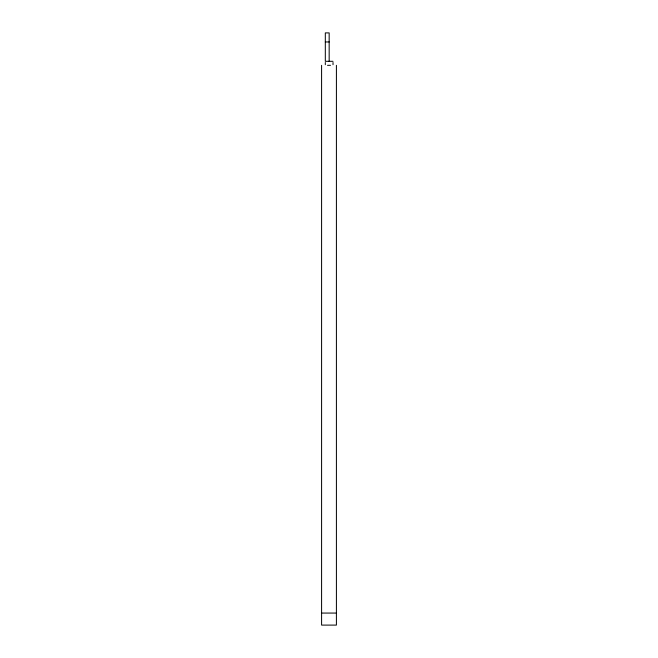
<?xml version="1.0" encoding="UTF-8"?>
<svg xmlns="http://www.w3.org/2000/svg" width="658" height="658" viewBox="0 0 658 658"><rect width="100%" height="100%" fill="white"/><g stroke="black" fill="none" stroke-linecap="round" stroke-linejoin="round"><path stroke-width="0.99" d="M325.315 41.956L329.164 41.956M333.022 61.309L325.315 61.309L325.315 32.9L329.164 32.9L329.164 61.309M327.519 65.323L330.481 65.323M321.589 613.067L336.411 613.067M336.411 65.323L336.411 625.1L321.589 625.1L321.589 65.323M333.022 62.502L333.022 64.698M325.315 62.502L325.315 64.698"/></g></svg>
